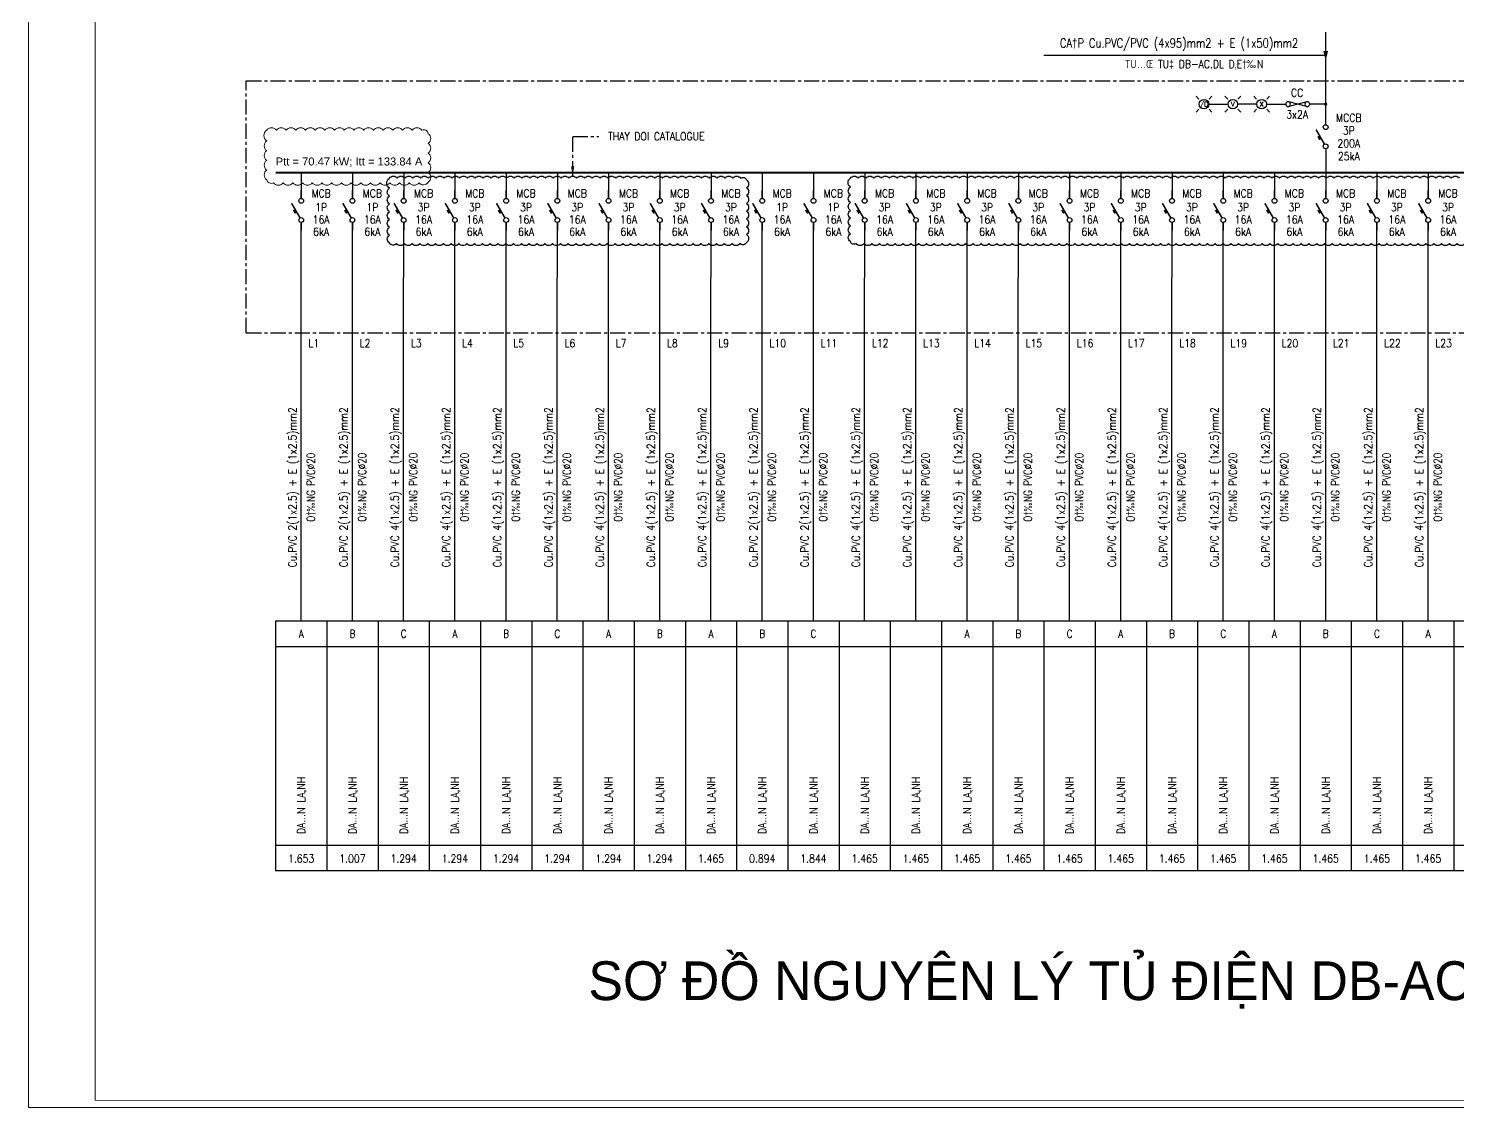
# Model space of a CAD drawing. Header units: millimetres. Extents: x -91525 to 4597779, y -698580 to 576167.
# Drawn here: x -91525 to -32612, y 384136 to 428623 of the extents above; entities that cross this region are included whole.
import ezdxf
from ezdxf.enums import TextEntityAlignment as Align

# ---------------------------------------------------------------- set-up
doc = ezdxf.new("R2010")
doc.units = ezdxf.units.MM
doc.linetypes.add('CENTER', pattern=[2, 1.25, -0.25, 0.25, -0.25])
doc.linetypes.add('HIDDEN', pattern=[0.375, 0.25, -0.125])
doc.layers.get('DEFPOINTS').update_dxf_attribs({"lineweight": 5})
for name, color, linetype in [('0-----Dia-Equi', 2, 'Continuous'), ('0-----Dia-Line', 4, 'Continuous'), ('0-----Dia-Text', 3, 'Continuous'), ('0-CDC-ME2-Equip', 2, 'Continuous'), ('DAY-CS', 4, 'HIDDEN'), ('TEXT', 6, 'Continuous')]:
    doc.layers.add(name, color=color, linetype=linetype)
doc.layers.add('KHUNG TEN SD3 - Ariyana 2007$0$0-CON', color=253, linetype='Continuous', lineweight=0)
doc.styles.add('AVANTH', font='VHAVAN.TTF')
doc.styles.add('E-text', font='arial.ttf', dxfattribs={"width": 0.8, "height": 1000})
doc.styles.add('ROMANS', font='romans.shx', dxfattribs={"width": 0.7, "bigfont": 'vns.shx'})
doc.styles.add('ROMANS1', font='ROMANS1.shx', dxfattribs={"width": 0.8})
doc.styles.add('T1', font='', dxfattribs={"height": 200})
doc.styles.get('T1').set_extended_font_data('VNgeometric Light')
doc.dimstyles.new('1-100', dxfattribs={"dimtxt": 200, "dimasz": 100, "dimexe": 100, "dimexo": 30, "dimgap": 50, "dimtad": 1, "dimdec": 0, "dimrnd": 50, "dimzin": 1, "dimdsep": 46, "dimtxsty": 'T1', "dimblk": 'ARCHTICK', "dimcen": 2, "dimdle": 100, "dimclrd": 252, "dimclre": 252, "dimclrt": 1, "dimadec": 0, "dimazin": 0, "dimtfac": 1, "dimtdec": 0, "dimtix": 1, "dimtmove": 2, "dimatfit": 3, "dimfxl": 1, "dimtolj": 1, "dimtzin": 1, "dimarcsym": 0})

# ---------------------------------------------------------------- blocks, each defined once
blk = doc.blocks.new('DI2')
at = {"layer": '0-CDC-ME2-Equip'}
for p, q in [((0, 1000), (0, 1250)), ((0, 250), (0, 0))]:
    blk.add_line(p, q, dxfattribs=at)
for points, const_width in [([(-37, 390), (-302, 850)], 50), ([(-177, 533), (-239, 641)], 60)]:
    blk.add_lwpolyline(points, dxfattribs=dict(at, const_width=const_width))
for centre in [(0, 925), (0, 325)]:
    blk.add_circle(centre, 75, dxfattribs=at)
blk = doc.blocks.new('di21')
at = {"layer": '0-CDC-ME2-Equip'}
for p, q in [((-281, 73), (281, -73)), ((-281, -73), (281, 73))]:
    blk.add_line(p, q, dxfattribs=at)
for centre in [(-300, 0), (300, 0)]:
    blk.add_circle(centre, 75, dxfattribs=at)
blk = doc.blocks.new('DOT')
at = {"const_width": 50}
blk.add_lwpolyline([(-25, 0, 1), (25, 0, 1)], format="xyb", close=True, dxfattribs=at)
blk = doc.blocks.new('di17')
at = {"color": 7}
for p, q in [((-159, 159), (-247, 247)), ((159, 159), (247, 247)), ((-159, -159), (-247, -247)), ((159, -159), (247, -247))]:
    blk.add_line(p, q, dxfattribs=at)
blk.add_circle((0, 0), 150)
at = {"color": 7, "style": 'ROMANS'}
blk.add_attdef('R', text='', height=150, dxfattribs=at).set_placement((0, 0), align=Align.MIDDLE_CENTER)
blk = doc.blocks.new('KHUNG TEN SD3 - Ariyana 2007')
at = {"layer": 'DEFPOINTS', "color": 1}
blk.add_lwpolyline([(527153.77, 1774368.57), (527559.52, 1774368.57), (527559.52, 1774655.49), (527153.77, 1774655.49)], close=True, dxfattribs=at)
at = {"layer": 'KHUNG TEN SD3 - Ariyana 2007$0$0-CON', "const_width": 0.12}
blk.add_lwpolyline([(527162.72, 1774654.54), (527558.56, 1774654.54), (527558.56, 1774369.53), (527162.72, 1774369.53)], close=True, dxfattribs=at)
blk = doc.blocks.new('_ArchTick')
at = {"color": 0, "linetype": 'ByBlock', "const_width": 0.15}
blk.add_lwpolyline([(-0.5, -0.5), (0.5, 0.5)], dxfattribs=at)

msp = doc.modelspace()

# ---------------------------------------------------------------- linework, layer by layer
at = {"color": 1, "linetype": 'CENTER', "ltscale": 500}
for p, q in [((-82549, 416077, 0), (-82550, 426471, 0)), ((-82550, 426471, 0), (12776, 426471)), ((-82549, 416077, 0), (12776, 416077))]:
    msp.add_line(p, q, dxfattribs=at)
at = {"color": 2, "linetype": 'Continuous'}
for p, q in [((-81340, 404197), (11588, 404197)), ((-81340, 404197), (-81340, 393901)), ((-79228, 404197), (11588, 404197)), ((-81340, 393901), (11588, 393901)), ((-79228, 393901), (11588, 393901))]:
    msp.add_line(p, q, dxfattribs=at)
at = {"linetype": 'Continuous'}
for p, q in [((-79228, 404197), (-79228, 393901)), ((-77116, 404197), (-77116, 393901)), ((-75004, 404197), (-75004, 393901)), ((-72892, 404197), (-72892, 393901)), ((-70780, 404197), (-70780, 393901)), ((-68668, 404197), (-68668, 393901)), ((-66556, 404197), (-66556, 393901)), ((-64444, 404197), (-64444, 393901)), ((-62332, 404197), (-62332, 393901)), ((-60220, 404197), (-60220, 393901)), ((-58108, 404197), (-58108, 393901)), ((-58108, 404197), (-58108, 393901)), ((-55996, 404197), (-55996, 393901)), ((-53884, 404197), (-53884, 393901)), ((-51772, 404197), (-51772, 393901)), ((-49660, 404197), (-49660, 393901)), ((-47548, 404197), (-47548, 393901)), ((-45436, 404197), (-45436, 393901)), ((-43324, 404197), (-43324, 393901)), ((-41212, 404197), (-41212, 393901)), ((-39100, 404197), (-39100, 393901)), ((-36988, 404197), (-36988, 393901)), ((-34876, 404197), (-34876, 393901)), ((-32764, 404197), (-32764, 393901)), ((-81340, 403141), (-68668, 403141)), ((-79228, 403141), (11588, 403141)), ((-81340, 394957), (11588, 394957)), ((-79228, 394957), (11588, 394957))]:
    msp.add_line(p, q, dxfattribs=at)
at = {"layer": '0-----Dia-Equi', "color": 7}
for p, q in [((-42861, 425505), (-42069, 425505)), ((-40881, 425505), (-41673, 425505)), ((-40485, 425505), (-39693, 425505)), ((-38043, 425505), (-38703, 425505))]:
    msp.add_line(p, q, dxfattribs=at)
at = {"layer": '0-----Dia-Equi', "elevation": 0}
msp.add_lwpolyline([(-38043, 427306, 0, 198, 0), (-38043, 427702, 198, 198, 0)], format="xyseb", dxfattribs=at)
at = {"layer": '0-----Dia-Line', "linetype": 'Continuous'}
for p, q in [((-38043, 424657), (-38043, 428475)), ((-80283, 422682, 0), (-80283, 421618)), ((-78171, 422682, 0), (-78171, 421618)), ((-76059, 422682, 0), (-76059, 421618)), ((-73947, 422682, 0), (-73947, 421618)), ((-71835, 422682, 0), (-71835, 421618)), ((-69723, 422682, 0), (-69723, 421618)), ((-67611, 422682, 0), (-67611, 421618)), ((-65499, 422682, 0), (-65499, 421618)), ((-63387, 422682, 0), (-63387, 421618)), ((-61275, 422682, 0), (-61275, 421618)), ((-59163, 422682, 0), (-59163, 421618)), ((-57051, 422682, 0), (-57051, 421618)), ((-54939, 422682, 0), (-54939, 421618)), ((-52827, 422682, 0), (-52827, 421618)), ((-50715, 422682, 0), (-50715, 421618)), ((-48603, 422682, 0), (-48603, 421618)), ((-46491, 422682, 0), (-46491, 421618)), ((-44379, 422682, 0), (-44379, 421618)), ((-42267, 422682, 0), (-42267, 421618)), ((-40155, 422682, 0), (-40155, 421618)), ((-38043, 422682, 0), (-38043, 421618)), ((-35931, 422682, 0), (-35931, 421618)), ((-33819, 422682, 0), (-33819, 421618)), ((-80284, 416077, 0), (-80283, 420628)), ((-78172, 416077, 0), (-78171, 420628)), ((-76060, 416077, 0), (-76059, 420628)), ((-73948, 416077, 0), (-73947, 420628)), ((-71836, 416077, 0), (-71835, 420628)), ((-69724, 416077, 0), (-69723, 420628)), ((-67612, 416077, 0), (-67611, 420628)), ((-65500, 416077, 0), (-65499, 420628)), ((-63388, 416077, 0), (-63387, 420628)), ((-61276, 416077, 0), (-61275, 420628)), ((-59164, 416077, 0), (-59163, 420628)), ((-57052, 416077, 0), (-57051, 420628)), ((-54940, 416077, 0), (-54939, 420628)), ((-52828, 416077, 0), (-52827, 420628)), ((-50716, 416077, 0), (-50715, 420628)), ((-48604, 416077, 0), (-48603, 420628)), ((-46492, 416077, 0), (-46491, 420628)), ((-44380, 416077, 0), (-44379, 420628)), ((-42268, 416077, 0), (-42267, 420628)), ((-40156, 416077, 0), (-40155, 420628)), ((-38044, 416077, 0), (-38043, 420628)), ((-35932, 416077, 0), (-35931, 420628)), ((-33820, 416077, 0), (-33819, 420628)), ((-80284, 404197), (-80284, 416077, 0)), ((-78172, 404197), (-78172, 416077, 0)), ((-76060, 404197), (-76060, 416077, 0)), ((-73948, 404197), (-73948, 416077, 0)), ((-71836, 404197), (-71836, 416077, 0)), ((-69724, 404197), (-69724, 416077, 0)), ((-67612, 404197), (-67612, 416077, 0)), ((-65500, 404197), (-65500, 416077, 0)), ((-63388, 404197), (-63388, 416077, 0)), ((-61276, 404197), (-61276, 416077, 0)), ((-59164, 404197), (-59164, 416077, 0)), ((-57052, 404197), (-57052, 416077, 0)), ((-54940, 404197), (-54940, 416077, 0)), ((-52828, 404197), (-52828, 416077, 0)), ((-50716, 404197), (-50716, 416077, 0)), ((-48604, 404197), (-48604, 416077, 0)), ((-46492, 404197), (-46492, 416077, 0)), ((-44380, 404197), (-44380, 416077, 0)), ((-42268, 404197), (-42268, 416077, 0)), ((-40156, 404197), (-40156, 416077, 0)), ((-38044, 404197), (-38044, 416077, 0)), ((-35932, 404197), (-35932, 416077, 0)), ((-33820, 404197), (-33820, 416077, 0))]:
    msp.add_line(p, q, dxfattribs=at)
at = {"layer": '0-----Dia-Line'}
msp.add_line((-38043, 423667), (-38043, 422682), dxfattribs=at)
at = {"layer": '0-----Dia-Line', "const_width": 82.5, "elevation": 0}
msp.add_lwpolyline([(-81339, 422682), (11589, 422682)], dxfattribs=at)
at = {"layer": '0-----Dia-Text', "color": 7, "linetype": 'Continuous'}
msp.add_line((-49666, 427533), (-38042, 427533), dxfattribs=at)
at = {"layer": '0-----Dia-Text', "linetype": 'Continuous'}
msp.add_lwpolyline([(-76650, 422454, -0.520567), (-76328, 422454, -0.520567), (-76006, 422454, -0.520567), (-75685, 422454, -0.520567), (-75363, 422454, -0.520567), (-75041, 422454, -0.520567), (-74719, 422454, -0.520567), (-74397, 422454, -0.520567), (-74076, 422454, -0.520567), (-73754, 422454, -0.520567), (-73432, 422454, -0.520567), (-73110, 422454, -0.520567), (-72788, 422454, -0.520567), (-72467, 422454, -0.520567), (-72145, 422454, -0.520567), (-71823, 422454, -0.520567), (-71501, 422454, -0.520567), (-71180, 422454, -0.520567), (-70858, 422454, -0.520567), (-70536, 422454, -0.520567), (-70214, 422454, -0.520567), (-69892, 422454, -0.520567), (-69571, 422454, -0.520567), (-69249, 422454, -0.520567), (-68927, 422454, -0.520567), (-68605, 422454, -0.520567), (-68283, 422454, -0.520567), (-67962, 422454, -0.520567), (-67640, 422454, -0.520567), (-67318, 422454, -0.520567), (-66996, 422454, -0.520567), (-66674, 422454, -0.520567), (-66353, 422454, -0.520567), (-66031, 422454, -0.520567), (-65709, 422454, -0.520567), (-65387, 422454, -0.520567), (-65065, 422454, -0.520567), (-64744, 422454, -0.520567), (-64422, 422454, -0.520567), (-64100, 422454, -0.520567), (-63778, 422454, -0.520567), (-63456, 422454, -0.520567), (-63135, 422454, -0.520567), (-62813, 422454, -0.520567), (-62491, 422454, -0.520567), (-62169, 422454, -0.520567), (-61921, 422380, -0.520567), (-61921, 422058, -0.520567), (-61921, 421737, -0.520567), (-61921, 421415, -0.520567), (-61921, 421093, -0.520567), (-61921, 420771, -0.520567), (-61921, 420450, -0.520567), (-61921, 420128, -0.520567), (-61921, 419806, -0.520567), (-62195, 419759, -0.520567), (-62517, 419759, -0.520567), (-62839, 419759, -0.520567), (-63161, 419759, -0.520567), (-63482, 419759, -0.520567), (-63804, 419759, -0.520567), (-64126, 419759, -0.520567), (-64448, 419759, -0.520567), (-64770, 419759, -0.520567), (-65091, 419759, -0.520567), (-65413, 419759, -0.520567), (-65735, 419759, -0.520567), (-66057, 419759, -0.520567), (-66379, 419759, -0.520567), (-66700, 419759, -0.520567), (-67022, 419759, -0.520567), (-67344, 419759, -0.520567), (-67666, 419759, -0.520567), (-67988, 419759, -0.520567), (-68309, 419759, -0.520567), (-68631, 419759, -0.520567), (-68953, 419759, -0.520567), (-69275, 419759, -0.520567), (-69596, 419759, -0.520567), (-69918, 419759, -0.520567), (-70240, 419759, -0.520567), (-70562, 419759, -0.520567), (-70884, 419759, -0.520567), (-71205, 419759, -0.520567), (-71527, 419759, -0.520567), (-71849, 419759, -0.520567), (-72171, 419759, -0.520567), (-72493, 419759, -0.520567), (-72814, 419759, -0.520567), (-73136, 419759, -0.520567), (-73458, 419759, -0.520567), (-73780, 419759, -0.520567), (-74102, 419759, -0.520567), (-74423, 419759, -0.520567), (-74745, 419759, -0.520567), (-75067, 419759, -0.520567), (-75389, 419759, -0.520567), (-75711, 419759, -0.520567), (-76032, 419759, -0.520567), (-76354, 419759, -0.520567), (-76650, 419784, -0.520567), (-76650, 420106, -0.520567), (-76650, 420428, -0.520567), (-76650, 420750, -0.520567), (-76650, 421072, -0.520567), (-76650, 421393, -0.520567), (-76650, 421715, -0.520567), (-76650, 422037, -0.520567)], format="xyb", close=True, dxfattribs=at)
msp.add_lwpolyline([(-32300, 419758, -0.520567), (-32622, 419758, -0.520567), (-32944, 419758, -0.520567), (-33266, 419758, -0.520567), (-33588, 419758, -0.520567), (-33909, 419758, -0.520567), (-34231, 419758, -0.520567), (-34553, 419758, -0.520567), (-34875, 419758, -0.520567), (-35197, 419758, -0.520567), (-35518, 419758, -0.520567), (-35840, 419758, -0.520567), (-36162, 419758, -0.520567), (-36484, 419758, -0.520567), (-36806, 419758, -0.520567), (-37127, 419758, -0.520567), (-37449, 419758, -0.520567), (-37771, 419758, -0.520567), (-38093, 419758, -0.520567), (-38415, 419758, -0.520567), (-38736, 419758, -0.520567), (-39058, 419758, -0.520567), (-39380, 419758, -0.520567), (-39702, 419758, -0.520567), (-40023, 419758, -0.520567), (-40345, 419758, -0.520567), (-40667, 419758, -0.520567), (-40989, 419758, -0.520567), (-41311, 419758, -0.520567), (-41632, 419758, -0.520567), (-41954, 419758, -0.520567), (-42276, 419758, -0.520567), (-42598, 419758, -0.520567), (-42920, 419758, -0.520567), (-43241, 419758, -0.520567), (-43563, 419758, -0.520567), (-43885, 419758, -0.520567), (-44207, 419758, -0.520567), (-44529, 419758, -0.520567), (-44850, 419758, -0.520567), (-45172, 419758, -0.520567), (-45494, 419758, -0.520567), (-45816, 419758, -0.520567), (-46138, 419758, -0.520567), (-46459, 419758, -0.520567), (-46781, 419758, -0.520567), (-47103, 419758, -0.520567), (-47425, 419758, -0.520567), (-47747, 419758, -0.520567), (-48068, 419758, -0.520567), (-48390, 419758, -0.520567), (-48712, 419758, -0.520567), (-49034, 419758, -0.520567), (-49356, 419758, -0.520567), (-49677, 419758, -0.520567), (-49999, 419758, -0.520567), (-50321, 419758, -0.520567), (-50643, 419758, -0.520567), (-50964, 419758, -0.520567), (-51286, 419758, -0.520567), (-51608, 419758, -0.520567), (-51930, 419758, -0.520567), (-52252, 419758, -0.520567), (-52573, 419758, -0.520567), (-52895, 419758, -0.520567), (-53217, 419758, -0.520567), (-53539, 419758, -0.520567), (-53861, 419758, -0.520567), (-54182, 419758, -0.520567), (-54504, 419758, -0.520567), (-54826, 419758, -0.520567), (-55148, 419758, -0.520567), (-55470, 419758, -0.520567), (-55791, 419758, -0.520567), (-56113, 419758, -0.520567), (-56435, 419758, -0.520567), (-56757, 419758, -0.520567), (-57079, 419759, -0.520567), (-57400, 419759, -0.520567), (-57642, 419839, -0.520567), (-57642, 420160, -0.520567), (-57642, 420482, -0.520567), (-57642, 420804, -0.520567), (-57642, 421126, -0.520567), (-57642, 421448, -0.520567), (-57642, 421769, -0.520567), (-57642, 422091, -0.520567), (-57642, 422454, -0.520567), (-57320, 422454, -0.520567), (-56998, 422454, -0.520567), (-56677, 422454, -0.520567), (-56355, 422454, -0.520567), (-56033, 422454, -0.520567), (-55711, 422454, -0.520567), (-55389, 422454, -0.520567), (-55068, 422454, -0.520567), (-54746, 422454, -0.520567), (-54424, 422454, -0.520567), (-54102, 422454, -0.520567), (-53780, 422454, -0.520567), (-53459, 422454, -0.520567), (-53137, 422454, -0.520567), (-52815, 422454, -0.520567), (-52493, 422454, -0.520567), (-52172, 422454, -0.520567), (-51850, 422454, -0.520567), (-51528, 422454, -0.520567), (-51206, 422454, -0.520567), (-50884, 422454, -0.520567), (-50563, 422454, -0.520567), (-50241, 422454, -0.520567), (-49919, 422454, -0.520567), (-49597, 422454, -0.520567), (-49275, 422454, -0.520567), (-48954, 422454, -0.520567), (-48632, 422454, -0.520567), (-48310, 422454, -0.520567), (-47988, 422454, -0.520567), (-47666, 422454, -0.520567), (-47345, 422454, -0.520567), (-47023, 422454, -0.520567), (-46701, 422454, -0.520567), (-46379, 422454, -0.520567), (-46057, 422454, -0.520567), (-45736, 422454, -0.520567), (-45414, 422454, -0.520567), (-45092, 422454, -0.520567), (-44770, 422454, -0.520567), (-44448, 422454, -0.520567), (-44127, 422454, -0.520567), (-43805, 422454, -0.520567), (-43483, 422454, -0.520567), (-43161, 422454, -0.520567), (-42840, 422454, -0.520567), (-42518, 422454, -0.520567), (-42196, 422454, -0.520567), (-41874, 422454, -0.520567), (-41552, 422454, -0.520567), (-41231, 422454, -0.520567), (-40909, 422454, -0.520567), (-40587, 422454, -0.520567), (-40265, 422454, -0.520567), (-39943, 422454, -0.520567), (-39622, 422454, -0.520567), (-39300, 422454, -0.520567), (-38978, 422454, -0.520567), (-38656, 422454, -0.520567), (-38334, 422454, -0.520567), (-38013, 422454, -0.520567), (-37691, 422454, -0.520567), (-37369, 422454, -0.520567), (-37047, 422454, -0.520567), (-36725, 422454, -0.520567), (-36404, 422454, -0.520567), (-36082, 422454, -0.520567), (-35760, 422454, -0.520567), (-35438, 422454, -0.520567), (-35116, 422454, -0.520567), (-34795, 422454, -0.520567), (-34473, 422454, -0.520567), (-34151, 422454, -0.520567), (-33829, 422454, -0.520567), (-33507, 422454, -0.520567), (-33186, 422454, -0.520567), (-32864, 422454, -0.520567), (-32542, 422454, -0.520567)], format="xyb", dxfattribs=at)
at = {"layer": 'DEFPOINTS', "color": 2, "ltscale": 5, "elevation": 0}
msp.add_lwpolyline([(-81707, 424431, -0.520567), (-81307, 424431, -0.520567), (-80907, 424431, -0.520567), (-80507, 424431, -0.520567), (-80107, 424431, -0.520567), (-79707, 424431, -0.520567), (-79307, 424431, -0.520567), (-78907, 424431, -0.520567), (-78507, 424431, -0.520567), (-78107, 424431, -0.520567), (-77707, 424431, -0.520567), (-77307, 424431, -0.520567), (-76907, 424431, -0.520567), (-76507, 424431, -0.520567), (-76107, 424431, -0.520567), (-75707, 424431, -0.520567), (-75307, 424431, -0.520567), (-75048, 424289, -0.520567), (-75048, 423889, -0.520567), (-75048, 423489, -0.520567), (-75048, 423089, -0.520567), (-75048, 422689, -0.520567), (-75048, 422289, -0.520567), (-75427, 422268, -0.520567), (-75827, 422268, -0.520567), (-76227, 422268, -0.520567), (-76627, 422268, -0.520567), (-77027, 422268, -0.520567), (-77427, 422268, -0.520567), (-77827, 422268, -0.520567), (-78227, 422268, -0.520567), (-78627, 422268, -0.520567), (-79027, 422268, -0.520567), (-79427, 422268, -0.520567), (-79827, 422268, -0.520567), (-80227, 422268, -0.520567), (-80627, 422268, -0.520567), (-81027, 422268, -0.520567), (-81427, 422268, -0.520567), (-81707, 422389, -0.520567), (-81707, 422789, -0.520567), (-81707, 423189, -0.520567), (-81707, 423589, -0.520567), (-81707, 423989, -0.520567)], format="xyb", close=True, dxfattribs=at)

# ---------------------------------------------------------------- block references
at = {"layer": '0-----Dia-Equi', "xscale": 1.320000000006985, "yscale": 1.320000000006985, "zscale": 1.320000000006985}
for p, values in [((-43059, 425505), {'R': '/D'}), ((-41871, 425505), {'R': 'V'}), ((-40683, 425505), {'R': 'X'})]:
    msp.add_blockref('di17', p, dxfattribs=at).add_auto_attribs(values)
at = {"layer": '0-----Dia-Equi'}
for name, p, xscale, yscale, zscale in [('di21', (-39198, 425505), -1.320000000006985, 1.319999999948777, 1.32), ('DOT', (-38043, 425505), -1.320000000006985, 1.319999999948777, 1.32), ('DI2', (-38043, 423337), 1.320000000006985, 1.320000000006985, 1.320000000006985)]:
    msp.add_blockref(name, p, dxfattribs=dict(at, xscale=xscale, yscale=yscale, zscale=zscale))
at = {"layer": '0-----Dia-Equi', "linetype": 'Continuous', "xscale": 1.320000000006985, "yscale": 1.320000000006985, "zscale": 1.320000000006985}
for p in [(-80283, 420298), (-78171, 420298), (-76059, 420298), (-73947, 420298), (-71835, 420298), (-69723, 420298), (-67611, 420298), (-65499, 420298), (-63387, 420298), (-61275, 420298), (-59163, 420298), (-57051, 420298), (-54939, 420298), (-52827, 420298), (-50715, 420298), (-48603, 420298), (-46491, 420298), (-44379, 420298), (-42267, 420298), (-40155, 420298), (-38043, 420298), (-35931, 420298), (-33819, 420298)]:
    msp.add_blockref('DI2', p, dxfattribs=at)
at = {"layer": 'DAY-CS', "color": 2, "ltscale": 5, "xscale": 306.614037341089, "yscale": 306.614037341089, "zscale": 306.614037341089}
msp.add_blockref('KHUNG TEN SD3 - Ariyana 2007', (-161724270, -543662176), dxfattribs=at)

# ---------------------------------------------------------------- texts
at = {"layer": '0-----Dia-Text', "color": 2, "linetype": 'Continuous', "style": 'ROMANS1'}
for s, height, width, p in [('CA†P Cu.PVC/PVC (4x95)mm2 + E (1x50)mm2', 375, 0.8, (-44088, 427836)), ('0.894', 330, 0.85, (-61276, 394231)), ('1.844', 330, 0.85, (-59164, 394231))]:
    msp.add_text(s, height=height, dxfattribs=dict(at, width=width)).set_placement(p, align=Align.CENTER)
at = {"layer": '0-----Dia-Text', "style": 'ROMANS1', "width": 0.85}
for s, p in [('TU…Œ TU‡ DB-AC.DL D‚E†‰N', (-43470, 427137)), ('CC', (-39220, 425975)), ('3x2A', (-39220, 425083)), ('MCCB', (-37089, 424944)), ('THAY DOI CATALOGUE', (-65641, 424180, 0)), ('3P', (-37089, 424416)), ('25kA', (-37089, 423360))]:
    msp.add_text(s, height=330, dxfattribs=at).set_placement(p, align=Align.MIDDLE)
at = {"layer": '0-----Dia-Text', "color": 2, "style": 'ROMANS1', "width": 0.85}
msp.add_text('200A', height=330, dxfattribs=at).set_placement((-37089, 423888), align=Align.MIDDLE)
at = {"layer": '0-----Dia-Text', "color": 6, "style": 'E-text'}
msp.add_text('Ptt = 70.47 kW; Itt = 133.84 A', height=330, dxfattribs=at).set_placement((-81336, 422977, 0))
at = {"layer": '0-----Dia-Text', "linetype": 'Continuous', "style": 'ROMANS1'}
for s, width, p in [('MCB', 0.85, (-79461, 421663)), ('MCB', 0.85, (-77349, 421663)), ('MCB', 0.85, (-75237, 421663)), ('MCB', 0.85, (-73125, 421663)), ('MCB', 0.85, (-71013, 421663)), ('MCB', 0.85, (-68901, 421663)), ('MCB', 0.85, (-66789, 421663)), ('MCB', 0.85, (-64677, 421663)), ('MCB', 0.85, (-62565, 421663)), ('MCB', 0.85, (-60453, 421663)), ('MCB', 0.85, (-58341, 421663)), ('MCB', 0.85, (-56229, 421663)), ('MCB', 0.85, (-54117, 421663)), ('MCB', 0.85, (-52005, 421663)), ('MCB', 0.85, (-49893, 421663)), ('MCB', 0.85, (-47781, 421663)), ('MCB', 0.85, (-45669, 421663)), ('MCB', 0.85, (-43557, 421663)), ('MCB', 0.85, (-41445, 421663)), ('MCB', 0.85, (-39333, 421663)), ('MCB', 0.85, (-37221, 421663)), ('MCB', 0.85, (-35109, 421663)), ('MCB', 0.85, (-32997, 421663)), ('1P', 0.85, (-79461, 421089)), ('1P', 0.85, (-77349, 421089)), ('3P', 0.85, (-75237, 421089)), ('3P', 0.85, (-73125, 421089)), ('3P', 0.85, (-71013, 421089)), ('3P', 0.85, (-68901, 421089)), ('3P', 0.85, (-66789, 421089)), ('3P', 0.85, (-64677, 421089)), ('3P', 0.85, (-62565, 421089)), ('1P', 0.85, (-60453, 421089)), ('1P', 0.85, (-58341, 421089)), ('3P', 0.85, (-56229, 421089)), ('3P', 0.85, (-54117, 421089)), ('3P', 0.85, (-52005, 421089)), ('3P', 0.85, (-49893, 421089)), ('3P', 0.85, (-47781, 421089)), ('3P', 0.85, (-45669, 421088)), ('3P', 0.85, (-43557, 421089)), ('3P', 0.85, (-41445, 421089)), ('3P', 0.85, (-39333, 421089)), ('3P', 0.85, (-37221, 421089)), ('3P', 0.85, (-35109, 421088)), ('3P', 0.85, (-32997, 421089)), ('16A', 0.85, (-79461, 420584)), ('16A', 0.85, (-77349, 420584)), ('16A', 0.85, (-75237, 420584)), ('16A', 0.85, (-73125, 420584)), ('16A', 0.85, (-71013, 420584)), ('16A', 0.85, (-68901, 420584)), ('16A', 0.85, (-66789, 420584)), ('16A', 0.85, (-64677, 420584)), ('16A', 0.85, (-62565, 420584)), ('16A', 0.85, (-60453, 420584)), ('16A', 0.85, (-58341, 420584)), ('16A', 0.85, (-56229, 420584)), ('16A', 0.85, (-54117, 420584)), ('16A', 0.85, (-52005, 420584)), ('16A', 0.85, (-49893, 420584)), ('16A', 0.85, (-47781, 420584)), ('16A', 0.85, (-45669, 420584)), ('16A', 0.85, (-43557, 420584)), ('16A', 0.85, (-41445, 420584)), ('16A', 0.85, (-39333, 420584)), ('16A', 0.85, (-37221, 420584)), ('16A', 0.85, (-35109, 420584)), ('16A', 0.85, (-32997, 420584)), ('6kA', 0.85, (-79461, 420079)), ('6kA', 0.85, (-77349, 420079)), ('6kA', 0.85, (-75237, 420079)), ('6kA', 0.85, (-73125, 420079)), ('6kA', 0.85, (-71013, 420079)), ('6kA', 0.85, (-68901, 420079)), ('6kA', 0.85, (-66789, 420079)), ('6kA', 0.85, (-64677, 420079)), ('6kA', 0.85, (-62565, 420079)), ('6kA', 0.85, (-60453, 420079)), ('6kA', 0.85, (-58341, 420079)), ('6kA', 0.85, (-56229, 420079)), ('6kA', 0.85, (-54117, 420079)), ('6kA', 0.85, (-52005, 420079)), ('6kA', 0.85, (-49893, 420079)), ('6kA', 0.85, (-47781, 420079)), ('6kA', 0.85, (-45669, 420079)), ('6kA', 0.85, (-43557, 420079)), ('6kA', 0.85, (-41445, 420079)), ('6kA', 0.85, (-39333, 420079)), ('6kA', 0.85, (-37221, 420079)), ('6kA', 0.85, (-35109, 420079)), ('6kA', 0.85, (-32997, 420079)), ('A', 0.8, (-80283, 403504)), ('B', 0.8, (-78171, 403504)), ('C', 0.8, (-76059, 403504)), ('A', 0.8, (-73947, 403504)), ('B', 0.8, (-71835, 403504)), ('C', 0.8, (-69723, 403504)), ('A', 0.8, (-67611, 403504)), ('B', 0.8, (-65499, 403504)), ('A', 0.8, (-63387, 403504)), ('B', 0.8, (-61275, 403504)), ('C', 0.8, (-59163, 403504)), ('A', 0.8, (-52827, 403504)), ('B', 0.8, (-50715, 403504)), ('C', 0.8, (-48603, 403504)), ('A', 0.8, (-46491, 403504)), ('B', 0.8, (-44379, 403504)), ('C', 0.8, (-42267, 403504)), ('A', 0.8, (-40155, 403504)), ('B', 0.8, (-38043, 403504)), ('C', 0.8, (-35931, 403504)), ('A', 0.8, (-33819, 403504)), ('1.653', 0.85, (-80284, 394231)), ('1.007', 0.85, (-78172, 394231)), ('1.294', 0.85, (-76060, 394231)), ('1.294', 0.85, (-73948, 394231)), ('1.294', 0.85, (-71836, 394231)), ('1.294', 0.85, (-69724, 394231)), ('1.294', 0.85, (-67612, 394231)), ('1.294', 0.85, (-65500, 394231)), ('1.465', 0.85, (-63388, 394231)), ('1.465', 0.85, (-57052, 394231)), ('1.465', 0.85, (-54940, 394231)), ('1.465', 0.85, (-52828, 394231)), ('1.465', 0.85, (-50716, 394231)), ('1.465', 0.85, (-48604, 394231)), ('1.465', 0.85, (-46492, 394231)), ('1.465', 0.85, (-44380, 394231)), ('1.465', 0.85, (-42268, 394231)), ('1.465', 0.85, (-40156, 394231)), ('1.465', 0.85, (-38044, 394231)), ('1.465', 0.85, (-35932, 394231)), ('1.465', 0.85, (-33820, 394231))]:
    msp.add_text(s, height=330, dxfattribs=dict(at, width=width)).set_placement(p, align=Align.CENTER)
at = {"layer": '0-----Dia-Text', "linetype": 'Continuous', "style": 'ROMANS', "width": 0.85}
for s, p in [('L1', (-79987, 415483, 0)), ('L2', (-77875, 415483, 0)), ('L3', (-75763, 415483, 0)), ('L4', (-73651, 415483, 0)), ('L5', (-71539, 415483, 0)), ('L6', (-69427, 415483, 0)), ('L7', (-67315, 415483, 0)), ('L8', (-65203, 415483, 0)), ('L9', (-63091, 415483, 0)), ('L10', (-60979, 415483, 0)), ('L11', (-58867, 415483, 0)), ('L12', (-56755, 415483, 0)), ('L13', (-54643, 415483, 0)), ('L14', (-52531, 415483, 0)), ('L15', (-50419, 415483, 0)), ('L16', (-48307, 415483, 0)), ('L17', (-46195, 415483, 0)), ('L18', (-44083, 415483, 0)), ('L19', (-41971, 415483, 0)), ('L20', (-39859, 415483, 0)), ('L21', (-37747, 415483, 0)), ('L22', (-35635, 415483, 0)), ('L23', (-33523, 415483, 0))]:
    msp.add_text(s, height=330, dxfattribs=at).set_placement(p)
at = {"layer": '0-----Dia-Text', "linetype": 'Continuous'}
for s, style, width, p in [('Cu.PVC 2(1x2.5) + E (1x2.5)mm2', 'ROMANS', 0.85, (-80482, 409707)), ('Cu.PVC 2(1x2.5) + E (1x2.5)mm2', 'ROMANS', 0.85, (-78370, 409707)), ('Cu.PVC 4(1x2.5) + E (1x2.5)mm2', 'ROMANS', 0.85, (-76258, 409707)), ('Cu.PVC 4(1x2.5) + E (1x2.5)mm2', 'ROMANS', 0.85, (-74146, 409707)), ('Cu.PVC 4(1x2.5) + E (1x2.5)mm2', 'ROMANS', 0.85, (-72034, 409707)), ('Cu.PVC 4(1x2.5) + E (1x2.5)mm2', 'ROMANS', 0.85, (-69922, 409707)), ('Cu.PVC 4(1x2.5) + E (1x2.5)mm2', 'ROMANS', 0.85, (-67810, 409707)), ('Cu.PVC 4(1x2.5) + E (1x2.5)mm2', 'ROMANS', 0.85, (-65698, 409707)), ('Cu.PVC 4(1x2.5) + E (1x2.5)mm2', 'ROMANS', 0.85, (-63586, 409707)), ('Cu.PVC 2(1x2.5) + E (1x2.5)mm2', 'ROMANS', 0.85, (-61474, 409707)), ('Cu.PVC 2(1x2.5) + E (1x2.5)mm2', 'ROMANS', 0.85, (-59362, 409707)), ('Cu.PVC 4(1x2.5) + E (1x2.5)mm2', 'ROMANS', 0.85, (-57250, 409707)), ('Cu.PVC 4(1x2.5) + E (1x2.5)mm2', 'ROMANS', 0.85, (-55138, 409707)), ('Cu.PVC 4(1x2.5) + E (1x2.5)mm2', 'ROMANS', 0.85, (-53026, 409707)), ('Cu.PVC 4(1x2.5) + E (1x2.5)mm2', 'ROMANS', 0.85, (-50914, 409707)), ('Cu.PVC 4(1x2.5) + E (1x2.5)mm2', 'ROMANS', 0.85, (-48802, 409707)), ('Cu.PVC 4(1x2.5) + E (1x2.5)mm2', 'ROMANS', 0.85, (-46690, 409707)), ('Cu.PVC 4(1x2.5) + E (1x2.5)mm2', 'ROMANS', 0.85, (-44578, 409707)), ('Cu.PVC 4(1x2.5) + E (1x2.5)mm2', 'ROMANS', 0.85, (-42466, 409707)), ('Cu.PVC 4(1x2.5) + E (1x2.5)mm2', 'ROMANS', 0.85, (-40354, 409707)), ('Cu.PVC 4(1x2.5) + E (1x2.5)mm2', 'ROMANS', 0.85, (-38242, 409707)), ('Cu.PVC 4(1x2.5) + E (1x2.5)mm2', 'ROMANS', 0.85, (-36130, 409707)), ('Cu.PVC 4(1x2.5) + E (1x2.5)mm2', 'ROMANS', 0.85, (-34018, 409707)), ('O†‰NG PVC%%C20', 'ROMANS1', 0.8, (-79723, 409707)), ('O†‰NG PVC%%C20', 'ROMANS1', 0.8, (-77611, 409707)), ('O†‰NG PVC%%C20', 'ROMANS1', 0.8, (-75499, 409707)), ('O†‰NG PVC%%C20', 'ROMANS1', 0.8, (-73387, 409707)), ('O†‰NG PVC%%C20', 'ROMANS1', 0.8, (-71275, 409707)), ('O†‰NG PVC%%C20', 'ROMANS1', 0.8, (-69163, 409707)), ('O†‰NG PVC%%C20', 'ROMANS1', 0.8, (-67051, 409707)), ('O†‰NG PVC%%C20', 'ROMANS1', 0.8, (-64939, 409707)), ('O†‰NG PVC%%C20', 'ROMANS1', 0.8, (-62827, 409707)), ('O†‰NG PVC%%C20', 'ROMANS1', 0.8, (-60715, 409707)), ('O†‰NG PVC%%C20', 'ROMANS1', 0.8, (-58603, 409707)), ('O†‰NG PVC%%C20', 'ROMANS1', 0.8, (-56491, 409707)), ('O†‰NG PVC%%C20', 'ROMANS1', 0.8, (-54379, 409707)), ('O†‰NG PVC%%C20', 'ROMANS1', 0.8, (-52267, 409707)), ('O†‰NG PVC%%C20', 'ROMANS1', 0.8, (-50155, 409707)), ('O†‰NG PVC%%C20', 'ROMANS1', 0.8, (-48043, 409707)), ('O†‰NG PVC%%C20', 'ROMANS1', 0.8, (-45931, 409707)), ('O†‰NG PVC%%C20', 'ROMANS1', 0.8, (-43819, 409707)), ('O†‰NG PVC%%C20', 'ROMANS1', 0.8, (-41707, 409707)), ('O†‰NG PVC%%C20', 'ROMANS1', 0.8, (-39595, 409707)), ('O†‰NG PVC%%C20', 'ROMANS1', 0.8, (-37483, 409707)), ('O†‰NG PVC%%C20', 'ROMANS1', 0.8, (-35371, 409707)), ('O†‰NG PVC%%C20', 'ROMANS1', 0.8, (-33259, 409707))]:
    msp.add_text(s, height=330, rotation=90, dxfattribs=dict(at, style=style, width=width)).set_placement(p, align=Align.CENTER)
at = {"layer": '0-----Dia-Text', "linetype": 'Continuous', "style": 'ROMANS1', "width": 0.85}
for p in [(-80118, 395406), (-78006, 395406), (-75894, 395406), (-73782, 395406), (-71670, 395406), (-69558, 395406), (-67446, 395406), (-65334, 395406), (-63222, 395406), (-61110, 395406), (-58998, 395406), (-56886, 395406), (-54774, 395406), (-52662, 395406), (-50550, 395406), (-48438, 395406), (-46326, 395406), (-44214, 395406), (-42102, 395406), (-39990, 395406), (-37878, 395406), (-35766, 395406), (-33654, 395406)]:
    msp.add_text('DA…N LA„NH', height=330, rotation=90, dxfattribs=at).set_placement(p)
at = {"layer": 'TEXT', "lineweight": 100, "style": 'AVANTH'}
msp.add_text('S¥ §å NGUY£N Lý Tñ §IÖN DB-AC.DN, DB-AC.DL,t§H-T,T§H-T1, T§H-T2', height=1600, rotation=0, dxfattribs=at).set_placement((-68444, 388561))

# ---------------------------------------------------------------- leaders
at = {"color": 1, "linetype": 'CENTER', "ltscale": 500}
msp.add_leader([(-69091, 422537), (-69091, 424169), (-68008, 424169)], dimstyle='1-100', override={"dimasz": 400}, dxfattribs=at)

doc.saveas('drawing.dxf')
